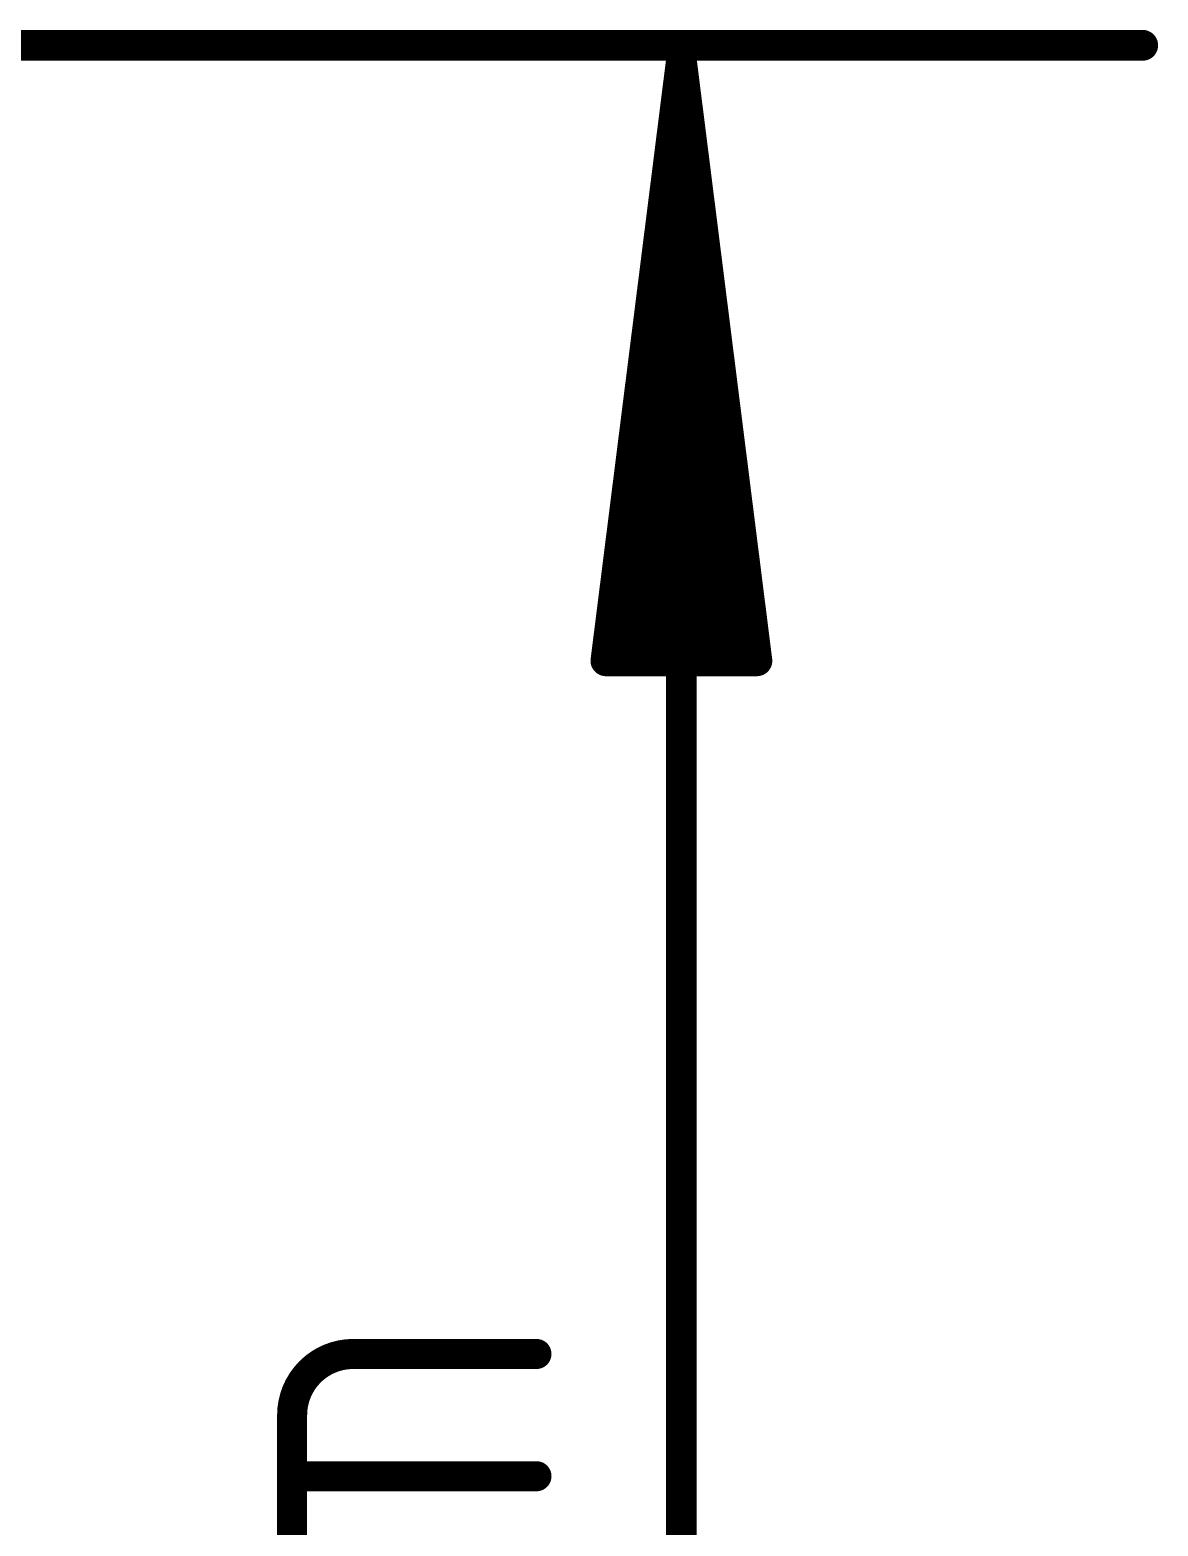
# Model space of a CAD drawing. Extents: x -1.3 to 57, y -0.1 to 23.2.
# Drawn here: x 52.25 to 57.02, y 13.74 to 20.07 of the extents above; entities that cross this region are included whole.
import ezdxf

# ---------------------------------------------------------------- set-up
doc = ezdxf.new("R2010")
doc.units = 0
doc.layers.add('20', color=31, linetype='CONTINUOUS')

msp = doc.modelspace()

# ---------------------------------------------------------------- linework, layer by layer
at = {"layer": '20'}
for points, const_width in [([(52, 20), (56.95, 20)], 0.13), ([(55, 19.935), (54.6808, 17.4)], 0.13), ([(55, 19.935), (54.74, 17.4)], 0.13), ([(55, 19.935), (54.87, 17.4)], 0.13), ([(55, 19.935), (55, 0.065)], 0.13), ([(55.3192, 17.4), (55, 19.935)], 0.13), ([(55.13, 17.4), (55, 19.935)], 0.13), ([(55.26, 17.4), (55, 19.935)], 0.13), ([(54.6808, 17.4), (55.3192, 17.4)], 0.13), ([(53.6127, 14.472), (54.3874, 14.472)], 0.127), ([(53.3545, 13.439), (53.3545, 14.2137)], 0.127), ([(54.3874, 13.9555), (53.3545, 13.9555)], 0.127)]:
    msp.add_lwpolyline(points, dxfattribs=dict(at, const_width=const_width))
for points, const_width in [([(56.95, 19.9675, 1), (56.95, 20.0325)], 0.065), ([(55.0325, 19.935, 1), (54.9675, 19.935)], 0.065), ([(55.0322, 19.9391, 1), (54.9678, 19.9309)], 0.065), ([(55.0325, 19.9333, 1), (54.9675, 19.9367)], 0.065), ([(55.0325, 19.9367, 1), (54.9675, 19.9333)], 0.065), ([(55.0323, 19.9383, 1), (54.9677, 19.9317)], 0.065), ([(55.0323, 19.9317, 1), (54.9677, 19.9383)], 0.065), ([(55.0322, 19.9309, 1), (54.9678, 19.9391)], 0.065), ([(54.6808, 17.4325, 1), (54.6808, 17.3675)], 0.065), ([(55.3192, 17.3675, 1), (55.3192, 17.4325)], 0.065), ([(54.6485, 17.4041, 1), (54.713, 17.3959)], 0.065), ([(54.7077, 17.4033, 1), (54.7723, 17.3967)], 0.065), ([(54.8375, 17.4017, 1), (54.9025, 17.3983)], 0.065), ([(55.0975, 17.3983, 1), (55.1625, 17.4017)], 0.065), ([(55.2277, 17.3967, 1), (55.2923, 17.4033)], 0.065), ([(55.287, 17.3959, 1), (55.3515, 17.4041)], 0.065), ([(53.6127, 14.472, 0.4142), (53.3545, 14.2137)], 0.127), ([(53.6127, 14.5037, 1), (53.6127, 14.4402)], 0.0635), ([(53.6127, 14.4402, 1), (53.6127, 14.5037)], 0.0635), ([(54.3874, 14.4402, 1), (54.3874, 14.5037)], 0.0635), ([(53.3862, 14.2137, 1), (53.3227, 14.2137)], 0.0635), ([(53.3227, 14.2137, 1), (53.3862, 14.2137)], 0.0635), ([(53.3545, 13.9872, 1), (53.3545, 13.9237)], 0.0635), ([(54.3874, 13.9237, 1), (54.3874, 13.9872)], 0.0635)]:
    msp.add_lwpolyline(points, format="xyb", dxfattribs=dict(at, const_width=const_width))

doc.saveas('drawing.dxf')
